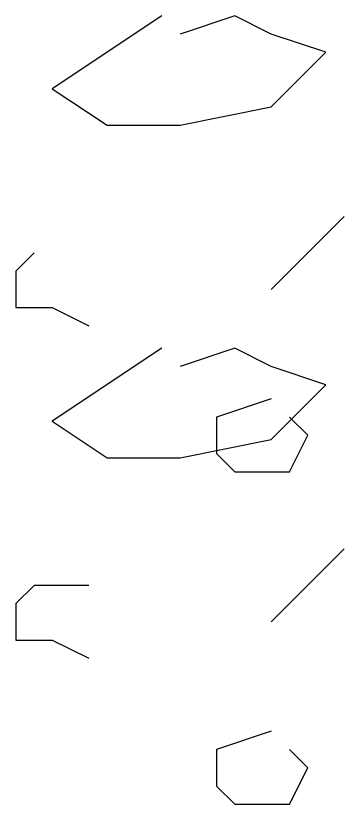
# Model space of a CAD drawing. Header units: millimetres. Extents: x 87938 to 265635, y 330093 to 434310.
# Drawn here: x 256492.4 to 256661.4, y 372208.8 to 372614.8 of the extents above; entities that cross this region are included whole.
import ezdxf

# ---------------------------------------------------------------- set-up
doc = ezdxf.new("R2010")
doc.units = ezdxf.units.MM

# ---------------------------------------------------------------- blocks, each defined once
blk = doc.blocks.new('A$C61DD4849')
for p, q in [((75.08, 7373.5), (18.77, 7335.93)), ((112.62, 7373.5), (84.47, 7364.11)), ((131.39, 7364.11), (112.62, 7373.5)), ((159.55, 7354.71), (131.39, 7364.11)), ((131.39, 7326.54), (159.55, 7354.71)), ((18.77, 7335.93), (46.93, 7317.14)), ((84.47, 7317.14), (131.39, 7326.54)), ((46.93, 7317.14), (84.47, 7317.14)), ((168.93, 7270.18), (131.39, 7232.61)), ((9.39, 7251.4), (0, 7242.01)), ((0, 7242.01), (0, 7223.22)), ((0, 7223.22), (18.77, 7223.22)), ((18.77, 7223.22), (37.54, 7213.83)), ((75.08, 7202.3), (18.77, 7164.73)), ((112.62, 7202.3), (84.47, 7192.9)), ((131.39, 7192.9), (112.62, 7202.3)), ((159.55, 7183.51), (131.39, 7192.9)), ((131.39, 7155.33), (159.55, 7183.51)), ((131.39, 7176.26), (103.24, 7166.87)), ((103.24, 7166.87), (103.24, 7148.08)), ((150.16, 7157.47), (140.78, 7166.87)), ((18.77, 7164.73), (46.93, 7145.94)), ((84.47, 7145.94), (131.39, 7155.33)), ((140.78, 7138.69), (150.16, 7157.47)), ((46.93, 7145.94), (84.47, 7145.94)), ((103.24, 7148.08), (112.62, 7138.69)), ((112.62, 7138.69), (131.39, 7138.69)), ((131.39, 7138.69), (140.78, 7138.69)), ((168.93, 7098.98), (131.39, 7061.41)), ((9.39, 7080.2), (0, 7070.8)), ((37.54, 7080.2), (9.39, 7080.2)), ((0, 7070.8), (0, 7052.02)), ((0, 7052.02), (18.77, 7052.02)), ((18.77, 7052.02), (37.54, 7042.63)), ((131.39, 7005.06), (103.24, 6995.66)), ((103.24, 6995.66), (103.24, 6976.88)), ((150.16, 6986.27), (140.78, 6995.66)), ((140.78, 6967.49), (150.16, 6986.27)), ((103.24, 6976.88), (112.62, 6967.49)), ((112.62, 6967.49), (131.39, 6967.49)), ((131.39, 6967.49), (140.78, 6967.49))]:
    blk.add_line(p, q)

msp = doc.modelspace()

# ---------------------------------------------------------------- block references
msp.add_blockref('A$C61DD4849', (256492.43, 365241.33))

doc.saveas('drawing.dxf')
